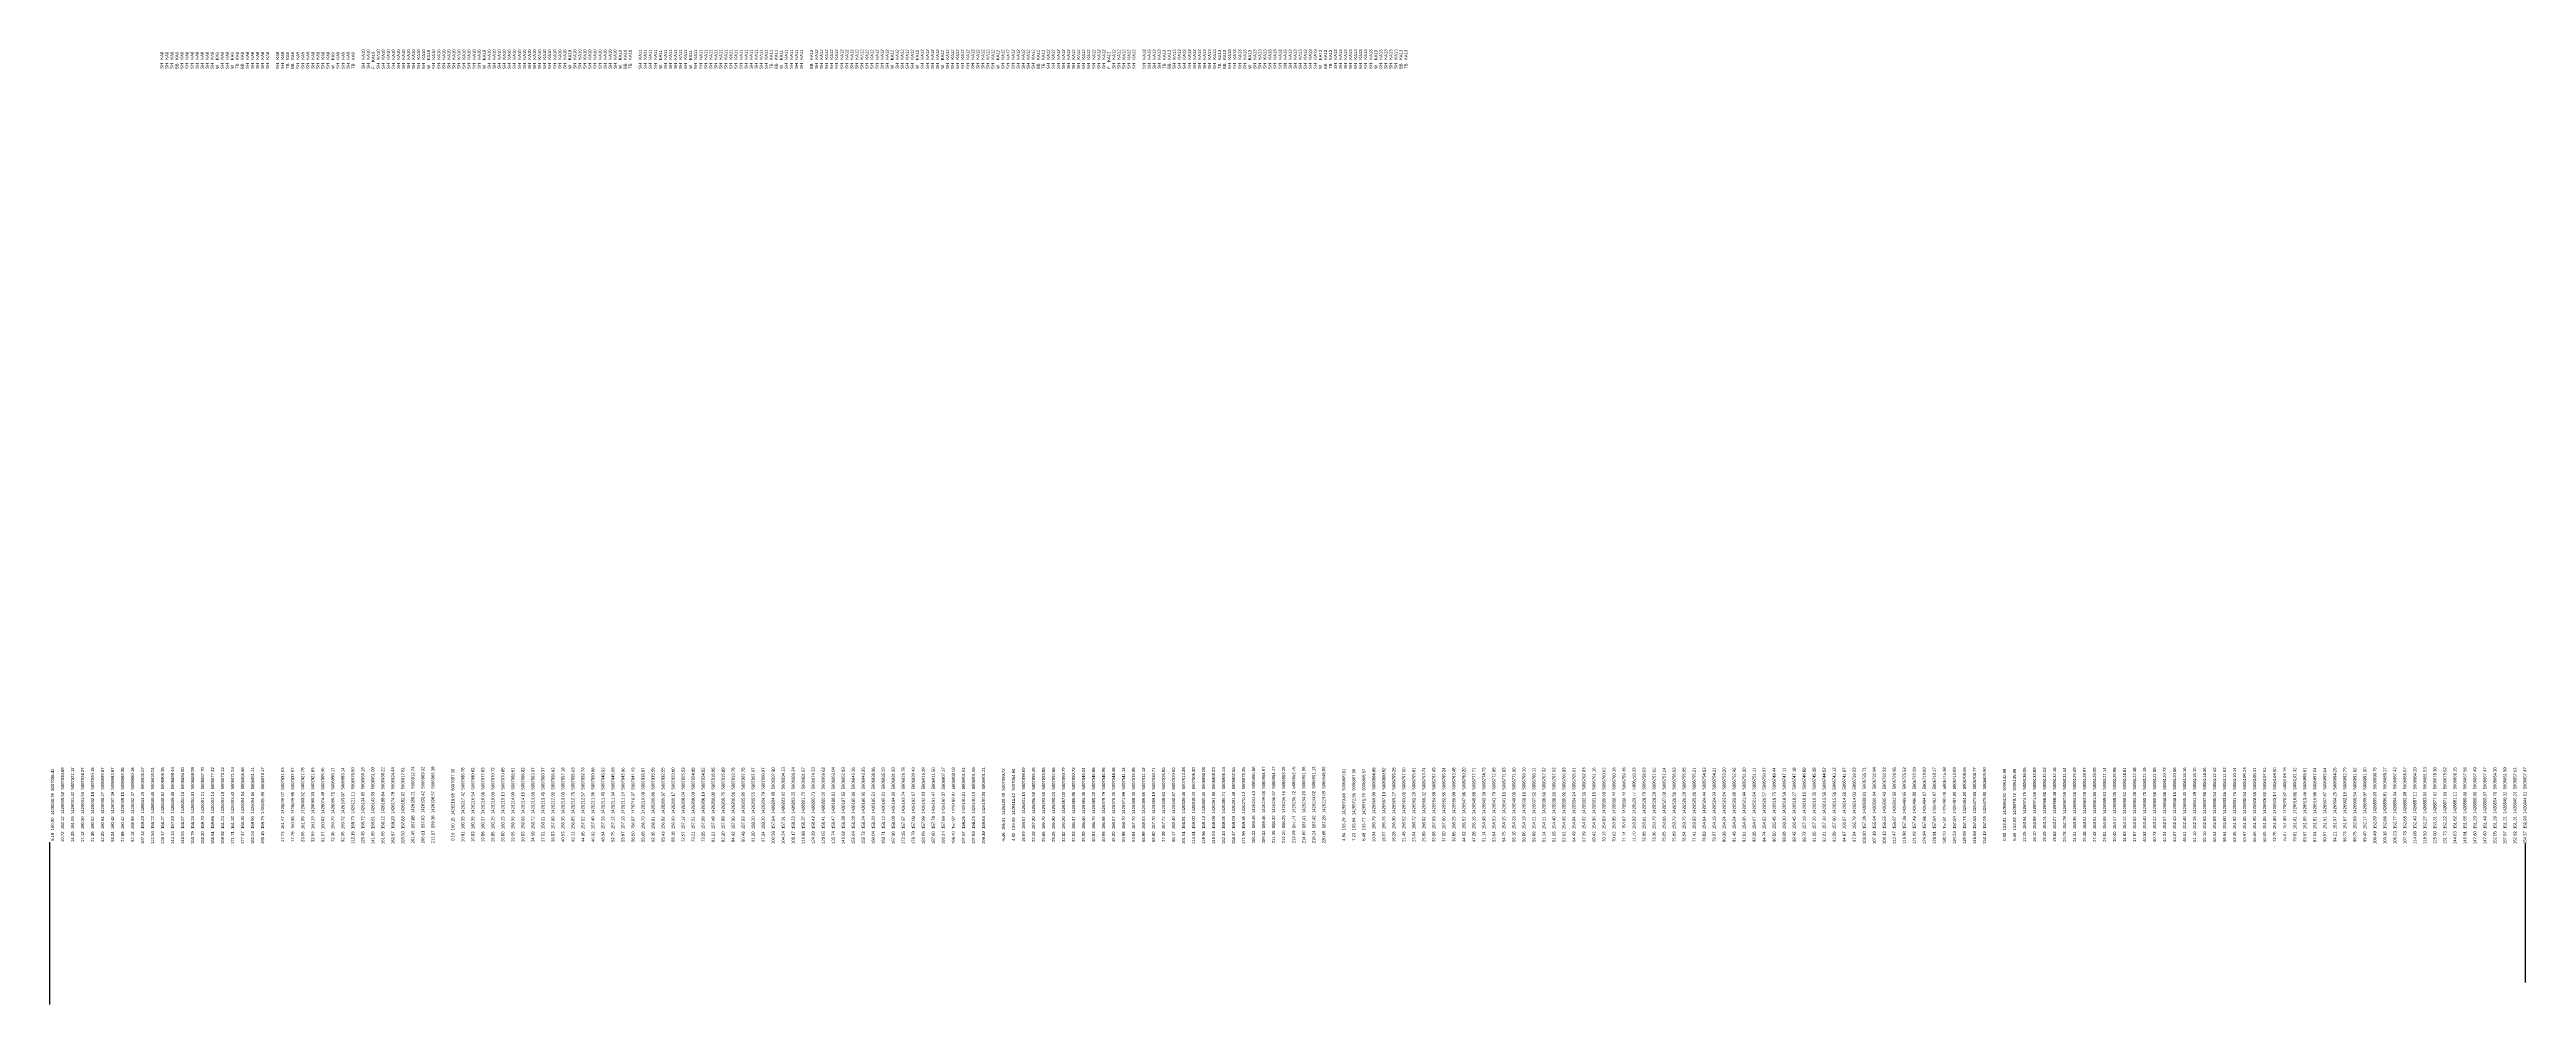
# Model space of a CAD drawing. Header units: millimetres. Extents: x -3070078 to 80050200, y -1699923 to 1425285330.
# Drawn here: x -142724 to 270674, y 557580 to 716883 of the extents above; entities that cross this region are included whole.
import ezdxf

# ---------------------------------------------------------------- set-up
doc = ezdxf.new("R2010")
doc.units = ezdxf.units.MM
doc.styles.get("Standard").update_dxf_attribs({"font": 'arial.ttf'})

msp = doc.modelspace()

# ---------------------------------------------------------------- linework, layer by layer
for p, q in [((-142723.541, 584638.099), (-142723.541, 557580.019)), ((270472.283, 584424.892), (270472.283, 561258.267))]:
    msp.add_line(p, q)

# ---------------------------------------------------------------- texts
for s, p in [('SH   KA8', (-123736.729, 713649.542)), ('SH   KA8', (-122894.869, 713649.542)), ('SH   KA8', (-122053.009, 713649.542)), ('BB   KA8', (-121217.629, 713629.761)), ('SH   KA8', (-120375.769, 713649.542)), ('SH   KA8', (-119533.909, 713649.542)), ('SH   KA8', (-118692.049, 713649.542)), ('SH   KA8', (-117850.189, 713649.542)), ('SH   KA8', (-117008.329, 713649.542)), ('SH   KA8', (-116166.469, 713649.542)), ('SH   KA8', (-115324.609, 713649.542)), ('W    KA8', (-114489.23, 713672.394)), ('SH   KA8', (-113647.37, 713649.542)), ('SH   KA8', (-112805.51, 713649.542)), ('W    KA8', (-111970.13, 713672.394)), ('TB   KA8', (-111134.75, 713664.549)), ('BB   KA8', (-110299.371, 713629.761)), ('SH   KA8', (-109457.511, 713649.542)), ('SH   KA8', (-108615.651, 713649.542)), ('SH   KA8', (-107773.791, 713649.542)), ('SH   KA8', (-106931.931, 713649.542)), ('SH   KA8', (-106090.071, 713649.542)), ('SH   KA9', (-104414.878, 713649.542)), ('SH   KA9', (-103573.018, 713649.542)), ('TB   KA9', (-102737.638, 713664.549)), ('BB   KA9', (-101902.258, 713629.761)), ('SH   KA9', (-101060.398, 713649.542)), ('SH   KA9', (-100218.538, 713649.542)), ('SH   KA9', (-99376.679, 713649.542)), ('SH   KA9', (-98534.819, 713649.542)), ('SH   KA9', (-97692.959, 713649.542)), ('SH   KA9', (-96851.099, 713649.542)), ('SH   KA9', (-96009.239, 713649.542)), ('W    KA9', (-95173.859, 713672.394)), ('SH   KA9', (-94331.999, 713649.542)), ('SH   KA9', (-93490.139, 713649.542)), ('SH   KA9', (-92648.279, 713649.542)), ('TB   KA9', (-91812.9, 713664.549)), ('SH   KA10', (-90137.706, 713649.542)), ('SH   KA10', (-89295.846, 713649.542)), ('F    KA10', (-88460.467, 713623.621)), ('SH   KA10', (-87618.607, 713649.542)), ('SH   KA10', (-86776.747, 713649.542)), ('SH   KA10', (-85934.887, 713649.542)), ('SH   KA10', (-85093.027, 713649.542)), ('SH   KA10', (-84251.167, 713649.542)), ('SH   KA10', (-83409.307, 713649.542)), ('SH   KA10', (-82567.447, 713649.542)), ('SH   KA10', (-81725.587, 713649.542)), ('SH   KA10', (-80883.727, 713649.542)), ('SH   KA10', (-80041.867, 713649.542)), ('W    KA10', (-79206.488, 713672.394)), ('SH   KA10', (-78364.628, 713649.542)), ('SH   KA10', (-77522.768, 713649.542)), ('SH   KA10', (-76680.908, 713649.542)), ('SH   KA10', (-75839.048, 713649.542)), ('SH   KA10', (-74997.188, 713649.542)), ('SH   KA10', (-74155.328, 713649.542)), ('SH   KA10', (-73313.468, 713649.542)), ('SH   KA10', (-72471.608, 713649.542)), ('SH   KA10', (-71629.748, 713649.542)), ('SH   KA10', (-70787.888, 713649.542)), ('W    KA10', (-69952.508, 713672.394)), ('SH   KA10', (-69110.648, 713649.542)), ('SH   KA10', (-68268.789, 713649.542)), ('SH   KA10', (-67426.929, 713649.542)), ('SH   KA10', (-66585.069, 713649.542)), ('SH   KA10', (-65743.209, 713649.542)), ('SH   KA10', (-64901.349, 713649.542)), ('SH   KA10', (-64059.489, 713649.542)), ('SH   KA10', (-63217.629, 713649.542)), ('SH   KA10', (-62375.769, 713649.542)), ('SH   KA10', (-61533.909, 713649.542)), ('SH   KA10', (-60692.049, 713649.542)), ('SH   KA10', (-59850.189, 713649.542)), ('SH   KA10', (-59008.329, 713649.542)), ('SH   KA10', (-58166.469, 713649.542)), ('SH   KA10', (-57324.609, 713649.542)), ('SH   KA10', (-56482.749, 713649.542)), ('W    KA10', (-55647.37, 713672.394)), ('SH   KA10', (-54805.51, 713649.542)), ('SH   KA10', (-53963.65, 713649.542)), ('SH   KA10', (-53121.79, 713649.542)), ('SH   KA10', (-52279.93, 713649.542)), ('SH   KA10', (-51438.07, 713649.542)), ('SH   KA10', (-50596.21, 713649.542)), ('SH   KA10', (-49754.35, 713649.542)), ('SH   KA10', (-48912.49, 713649.542)), ('SH   KA10', (-48070.63, 713649.542)), ('W    KA10', (-47235.251, 713672.394)), ('BB   KA10', (-46399.871, 713629.761)), ('TB   KA10', (-45564.491, 713664.549)), ('SH   KA11', (-43889.298, 713649.542)), ('SH   KA11', (-43047.438, 713649.542)), ('SH   KA11', (-42205.578, 713649.542)), ('SH   KA11', (-41363.718, 713649.542)), ('W    KA11', (-40528.338, 713672.394)), ('SH   KA11', (-39686.478, 713649.542)), ('SH   KA11', (-38844.618, 713649.542)), ('SH   KA11', (-38002.759, 713649.542)), ('SH   KA11', (-37160.899, 713649.542)), ('SH   KA11', (-36319.039, 713649.542)), ('W    KA11', (-35483.659, 713672.394)), ('SH   KA11', (-34641.799, 713649.542)), ('SH   KA11', (-33799.939, 713649.542)), ('SH   KA11', (-32958.079, 713649.542)), ('SH   KA11', (-32116.219, 713649.542)), ('SH   KA11', (-31274.359, 713649.542)), ('SH   KA11', (-30432.499, 713649.542)), ('SH   KA11', (-29590.639, 713649.542)), ('SH   KA11', (-28748.779, 713649.542)), ('SH   KA11', (-27906.92, 713649.542)), ('SH   KA11', (-27065.06, 713649.542)), ('SH   KA11', (-26223.2, 713649.542)), ('SH   KA11', (-25381.34, 713649.542)), ('SH   KA11', (-24539.48, 713649.542)), ('SH   KA11', (-23697.62, 713649.542)), ('SH   KA11', (-22855.76, 713649.542)), ('TB   KA11', (-22020.38, 713664.549)), ('BB   KA11', (-21185, 713629.761)), ('W    KA11', (-20349.621, 713672.394)), ('SH   KA11', (-19507.761, 713649.542)), ('SH   KA11', (-18665.901, 713649.542)), ('SH   KA11', (-17824.041, 713649.542)), ('SH   KA11', (-16982.181, 713649.542)), ('BB   KA12', (-15313.468, 713629.761)), ('SH   KA12', (-14471.608, 713649.542)), ('SH   KA12', (-13629.748, 713649.542)), ('SH   KA12', (-12787.888, 713649.542)), ('SH   KA12', (-11946.028, 713649.542)), ('SH   KA12', (-11104.168, 713649.542)), ('SH   KA12', (-10262.308, 713649.542)), ('SH   KA12', (-9420.448, 713649.542)), ('SH   KA12', (-8578.588, 713649.542)), ('SH   KA12', (-7736.729, 713649.542)), ('SH   KA12', (-6894.869, 713649.542)), ('SH   KA12', (-6053.009, 713649.542)), ('SH   KA12', (-5211.149, 713649.542)), ('SH   KA12', (-4369.289, 713649.542)), ('SH   KA12', (-3527.429, 713649.542)), ('SH   KA12', (-2685.569, 713649.542)), ('W    KA12', (-1850.189, 713672.394)), ('SH   KA12', (-1008.329, 713649.542)), ('SH   KA12', (-166.469, 713649.542)), ('SH   KA12', (675.391, 713649.542)), ('SH   KA12', (1517.251, 713649.542)), ('W    KA12', (2352.63, 713672.394)), ('SH   KA12', (3194.49, 713649.542)), ('SH   KA12', (4036.35, 713649.542)), ('SH   KA12', (4878.21, 713649.542)), ('SH   KA12', (5720.07, 713649.542)), ('W    KA12', (6555.45, 713672.394)), ('SH   KA12', (7397.31, 713649.542)), ('SH   KA12', (8239.17, 713649.542)), ('SH   KA12', (9081.03, 713649.542)), ('SH   KA12', (9922.889, 713649.542)), ('SH   KA12', (10764.749, 713649.542)), ('SH   KA12', (11606.609, 713649.542)), ('SH   KA12', (12448.469, 713649.542)), ('SH   KA12', (13290.329, 713649.542)), ('SH   KA12', (14132.189, 713649.542)), ('SH   KA12', (14974.049, 713649.542)), ('W    KA12', (15809.429, 713672.394)), ('SH   KA12', (16651.289, 713649.542)), ('SH   KA12', (17493.149, 713649.542)), ('SH   KA12', (18335.009, 713649.542)), ('SH   KA12', (19176.869, 713649.542)), ('SH   KA12', (20018.729, 713649.542)), ('SH   KA12', (20860.588, 713649.542)), ('SH   KA12', (21702.448, 713649.542)), ('BB   KA12', (22537.828, 713629.761)), ('TB   KA12', (23373.208, 713664.549)), ('SH   KA12', (24215.068, 713649.542)), ('SH   KA12', (25056.928, 713649.542)), ('SH   KA12', (25898.788, 713649.542)), ('SH   KA12', (26740.648, 713649.542)), ('SH   KA12', (27582.507, 713649.542)), ('SH   KA12', (28424.367, 713649.542)), ('SH   KA12', (29266.227, 713649.542)), ('SH   KA12', (30108.087, 713649.542)), ('SH   KA12', (30949.947, 713649.542)), ('SH   KA12', (31791.807, 713649.542)), ('SH   KA12', (32633.667, 713649.542)), ('SH   KA12', (33475.527, 713649.542)), ('F    KA12', (34310.907, 713623.621)), ('SH   KA12', (35152.767, 713649.542)), ('SH   KA12', (35994.627, 713649.542)), ('SH   KA12', (36836.487, 713649.542)), ('SH   KA12', (37678.347, 713649.542)), ('SH   KA12', (38520.206, 713649.542)), ('SH   KA13', (40195.4, 713649.542)), ('SH   KA13', (41037.26, 713649.542)), ('SH   KA13', (41879.12, 713649.542)), ('SH   KA13', (42720.98, 713649.542)), ('TB   KA13', (43556.359, 713664.549)), ('BB   KA13', (44391.739, 713629.761)), ('SH   KA13', (45233.599, 713649.542)), ('SH   KA13', (46075.459, 713649.542)), ('SH   KA13', (46917.319, 713649.542)), ('SH   KA13', (47759.179, 713649.542)), ('SH   KA13', (48601.039, 713649.542)), ('SH   KA13', (49442.899, 713649.542)), ('SH   KA13', (50284.759, 713649.542)), ('SH   KA13', (51126.618, 713649.542)), ('SH   KA13', (51968.478, 713649.542)), ('TB   KA13', (52803.858, 713664.549)), ('BB   KA13', (53639.238, 713629.761)), ('SH   KA13', (54481.098, 713649.542)), ('SH   KA13', (55322.958, 713649.542)), ('SH   KA13', (56164.818, 713649.542)), ('SH   KA13', (57006.678, 713649.542)), ('W    KA13', (57842.057, 713672.394)), ('SH   KA13', (58683.917, 713649.542)), ('SH   KA13', (59525.777, 713649.542)), ('SH   KA13', (60367.637, 713649.542)), ('SH   KA13', (61209.497, 713649.542)), ('SH   KA13', (62051.357, 713649.542)), ('SH   KA13', (62893.217, 713649.542)), ('SH   KA13', (63735.077, 713649.542)), ('SH   KA13', (64576.937, 713649.542)), ('SH   KA13', (65418.797, 713649.542)), ('SH   KA13', (66260.657, 713649.542)), ('SH   KA13', (67102.517, 713649.542)), ('SH   KA13', (67944.377, 713649.542)), ('SH   KA13', (68786.236, 713649.542)), ('W    KA13', (69621.616, 713672.394)), ('BB   KA13', (70456.996, 713629.761)), ('TB   KA13', (71292.376, 713664.549)), ('SH   KA13', (72134.236, 713649.542)), ('SH   KA13', (72976.095, 713649.542)), ('SH   KA13', (73817.955, 713649.542)), ('SH   KA13', (74659.815, 713649.542)), ('SH   KA13', (75501.675, 713649.542)), ('SH   KA13', (76343.535, 713649.542)), ('SH   KA13', (77185.395, 713649.542)), ('SH   KA13', (78027.255, 713649.542)), ('W    KA13', (78862.635, 713672.394)), ('SH   KA13', (79704.495, 713649.542)), ('SH   KA13', (80546.355, 713649.542)), ('SH   KA13', (81388.215, 713649.542)), ('SH   KA13', (82230.075, 713649.542)), ('BB   KA13', (83065.454, 713629.761)), ('TB   KA13', (83900.834, 713664.549)), ('  5.18  160.90  1426030.76  5007036.41', (-141990.46, 584490.796)), (' 10.72  162.12  1426030.50  5007030.69', (-140319.7, 584490.796)), (' 14.39  161.59  1426031.42  5007027.12', (-138648.941, 584490.796)), (' 17.12  160.50  1426031.54  5007024.37', (-136978.181, 584490.796)), (' 21.39  160.52  1426032.18  5007020.15', (-135307.422, 584490.796)), (' 42.20  160.54  1426035.27  5006999.57', (-133636.662, 584490.796)), (' 58.24  160.48  1426037.39  5006983.67', (-131965.903, 584490.796)), (' 72.66  160.42  1426039.11  5006969.35', (-130295.144, 584490.796)), (' 92.12  159.99  1426042.37  5006950.16', (-128624.384, 584490.796)), ('107.32  159.23  1426044.25  5006935.07', (-126953.625, 584338.682)), ('122.54  158.72  1426046.45  5006920.01', (-125282.865, 584338.682)), ('136.37  158.27  1426048.62  5006906.35', (-123612.106, 584338.682)), ('143.33  157.93  1426049.45  5006899.44', (-121941.346, 584338.682)), ('148.03  158.07  1426050.18  5006894.80', (-120270.587, 584338.682)), ('153.79  158.24  1426050.93  5006889.09', (-118599.828, 584338.682)), ('155.20  159.70  1426051.21  5006887.70', (-116929.068, 584338.682)), ('165.51  159.69  1426052.14  5006877.42', (-115258.309, 584338.682)), ('169.92  161.24  1426053.19  5006873.12', (-113587.549, 584338.682)), ('171.71  161.32  1426053.42  5006871.34', (-111916.79, 584338.682)), ('177.47  160.30  1426054.54  5006865.68', (-110246.03, 584338.682)), ('182.04  159.90  1426054.86  5006861.11', (-108575.271, 584338.682)), ('195.15  159.79  1426056.95  5006848.17', (-106904.511, 584338.682)), (' 17.73  161.47  1426049.07  5007031.53', (-103567.085, 584490.796)), (' 17.78  160.96  1426049.95  5007032.57', (-101896.326, 584490.796)), (' 23.55  161.95  1426053.52  5007027.78', (-100225.566, 584490.796)), (' 32.59  160.19  1426060.33  5007021.83', (-98554.807, 584490.796)), (' 51.07  160.02  1426074.49  5007009.96', (-96884.048, 584490.796)), (' 72.36  159.79  1426090.71  5006996.17', (-95213.288, 584490.796)), (' 92.35  159.72  1426105.87  5006983.14', (-93542.529, 584490.796)), ('112.15  159.73  1426121.11  5006970.50', (-91871.769, 584338.682)), ('129.35  159.72  1426134.05  5006959.16', (-90201.01, 584338.682)), ('141.85  159.51  1426143.59  5006951.09', (-88530.25, 584338.682)), ('161.65  159.12  1426158.64  5006938.22', (-86859.491, 584338.682)), ('182.87  158.23  1426174.78  5006924.44', (-85188.732, 584338.682)), ('193.50  157.83  1426182.92  5006917.61', (-83517.972, 584338.682)), ('201.45  157.88  1426189.21  5006912.74', (-81847.213, 584449.869)), ('206.11  157.63  1426192.42  5006909.32', (-80176.453, 584449.869)), ('211.17  159.38  1426196.57  5006906.39', (-78505.694, 584449.869)), ('  0.10  160.15  1426218.95  5007097.36', (-75168.268, 584490.796)), (' 10.61  160.35  1426217.42  5007086.78', (-73497.508, 584490.796)), (' 16.83  160.35  1426216.54  5007080.62', (-71826.749, 584490.796)), (' 19.86  160.37  1426216.06  5007077.63', (-70155.989, 584490.796)), (' 26.85  160.25  1426215.00  5007070.72', (-68485.23, 584490.796)), (' 26.90  160.25  1426215.13  5007070.65', (-66814.471, 584490.796)), (' 29.05  159.56  1426214.90  5007068.51', (-65143.711, 584490.796)), (' 30.83  159.08  1426214.15  5007066.82', (-63472.952, 584490.796)), (' 34.59  158.72  1426213.80  5007063.07', (-61802.192, 584490.796)), (' 37.31  158.31  1426213.45  5007060.37', (-60131.433, 584490.796)), (' 38.83  157.80  1426212.92  5007058.92', (-58460.673, 584490.796)), (' 40.53  158.35  1426213.05  5007057.18', (-56789.914, 584490.796)), (' 42.11  158.05  1426212.75  5007055.63', (-55119.154, 584490.796)), (' 44.95  157.52  1426212.57  5007052.78', (-53448.395, 584490.796)), (' 46.92  157.40  1426211.98  5007050.88', (-51777.636, 584490.796)), (' 48.94  157.28  1426211.43  5007048.92', (-50106.876, 584490.796)), (' 52.75  157.12  1426211.34  5007045.08', (-48436.117, 584490.796)), (' 53.87  157.18  1426211.24  5007043.96', (-46765.357, 584490.796)), (' 56.50  156.97  1426210.37  5007041.43', (-45094.598, 584490.796)), (' 59.08  156.79  1426210.08  5007038.87', (-43423.838, 584490.796)), (' 62.36  156.81  1426209.86  5007035.58', (-41753.079, 584490.796)), (' 65.43  156.82  1426209.37  5007032.55', (-40082.32, 584490.796)), (' 68.18  156.99  1426209.17  5007029.80', (-38411.56, 584490.796)), (' 72.57  157.12  1426208.04  5007025.53', (-36740.801, 584490.796)), (' 73.21  157.51  1426208.08  5007024.88', (-35070.041, 584490.796)), (' 73.55  157.68  1426208.18  5007024.52', (-33399.282, 584490.796)), (' 81.21  157.48  1426206.99  5007016.95', (-31728.522, 584490.796)), (' 82.30  157.88  1426206.75  5007015.89', (-30057.763, 584490.796)), (' 84.42  157.90  1426206.61  5007013.76', (-28387.004, 584490.796)), (' 90.48  157.93  1426205.85  5007007.75', (-26716.244, 584490.796)), (' 91.20  158.20  1426205.55  5007007.07', (-25045.485, 584490.796)), (' 97.34  158.20  1426204.79  5007000.97', (-23374.725, 584490.796)), ('100.58  157.84  1426204.08  5006997.80', (-21703.966, 584338.682)), ('104.24  157.91  1426203.92  5006994.13', (-20033.206, 584338.682)), ('109.17  158.23  1426203.25  5006989.24', (-18362.447, 584338.682)), ('116.88  158.37  1426201.75  5006981.67', (-16691.687, 584338.682)), ('124.29  158.42  1426200.73  5006974.33', (-15020.928, 584338.682)), ('129.03  158.41  1426200.20  5006969.62', (-13350.169, 584338.682)), ('135.74  158.47  1426198.83  5006963.04', (-11679.409, 584338.682)), ('146.02  158.38  1426197.55  5006952.83', (-10008.65, 584338.682)), ('155.64  158.28  1426195.88  5006943.36', (-8337.89, 584338.682)), ('155.72  158.24  1426196.05  5006943.25', (-6667.131, 584338.682)), ('160.04  158.20  1426195.51  5006938.96', (-4996.371, 584338.682)), ('163.71  158.12  1426195.01  5006935.33', (-3325.612, 584338.682)), ('167.90  158.08  1426194.28  5006931.20', (-1654.853, 584338.682)), ('172.35  157.97  1426193.74  5006926.78', (15.907, 584338.682)), ('178.79  157.89  1426192.67  5006920.43', (1686.666, 584338.682)), ('182.86  157.89  1426192.23  5006916.38', (3357.426, 584338.682)), ('187.80  157.78  1426191.47  5006911.50', (5028.185, 584338.682)), ('192.24  157.69  1426190.37  5006907.17', (6698.945, 584338.682)), ('196.40  157.92  1426189.97  5006903.03', (8369.704, 584338.682)), ('197.57  158.26  1426190.21  5006901.81', (10040.464, 584338.682)), ('197.83  158.25  1426190.19  5006901.55', (11711.223, 584338.682)), ('198.19  159.63  1426190.05  5006901.21', (13381.982, 584338.682)), (' -6.46  166.51  1426420.90  5007069.72', (16719.408, 584490.796)), ('  4.92  159.99  1426411.42  5007064.84', (18390.168, 584490.796)), (' 16.69  158.07  1426401.15  5007058.69', (20060.927, 584490.796)), (' 22.28  157.20  1426396.59  5007055.45', (21731.687, 584490.796)), (' 25.65  155.70  1426393.59  5007053.85', (23402.446, 584490.796)), (' 29.25  155.30  1426390.04  5007052.66', (25073.206, 584490.796)), (' 32.82  155.20  1426387.00  5007050.79', (26743.965, 584490.796)), (' 32.93  155.37  1426386.91  5007050.73', (28414.725, 584490.796)), (' 35.99  155.40  1426384.36  5007049.04', (30085.484, 584490.796)), (' 40.83  155.70  1426380.20  5007046.55', (31756.243, 584490.796)), (' 40.96  155.68  1426379.79  5007046.95', (33427.003, 584490.796)), (' 45.20  156.07  1426376.35  5007044.46', (35097.762, 584490.796)), (' 50.68  156.70  1426371.99  5007041.12', (36768.522, 584490.796)), (' 53.94  157.70  1426369.30  5007039.26', (38439.281, 584490.796)), (' 68.99  158.03  1426356.65  5007031.12', (40110.041, 584490.796)), (' 69.60  157.70  1426356.19  5007030.71', (41780.8, 584490.796)), (' 77.39  157.72  1426349.63  5007026.50', (43451.559, 584490.796)), (' 88.17  158.40  1426340.67  5007020.50', (45122.319, 584490.796)), ('101.51  158.81  1426329.46  5007013.28', (46793.078, 584338.682)), ('114.81  159.00  1426318.20  5007006.20', (48463.838, 584338.682)), ('129.96  159.13  1426305.40  5006998.08', (50134.597, 584338.682)), ('146.04  159.09  1426291.98  5006989.23', (51805.357, 584338.682)), ('152.14  159.05  1426286.71  5006986.14', (53476.116, 584338.682)), ('158.47  159.03  1426281.49  5006982.56', (55146.876, 584338.682)), ('171.99  159.35  1426270.12  5006975.25', (56817.635, 584338.682)), ('206.22  159.45  1426241.43  5006956.58', (58488.394, 584449.869)), ('209.12  159.46  1426239.08  5006954.87', (60159.154, 584449.869)), ('211.35  158.32  1426236.87  5006954.17', (61829.913, 584449.869)), ('212.20  158.25  1426236.46  5006953.25', (63500.673, 584449.869)), ('213.09  157.74  1426235.72  5006952.76', (65171.432, 584449.869)), ('214.80  157.41  1426234.20  5006951.95', (66842.192, 584449.869)), ('216.24  157.42  1426233.02  5006951.13', (68512.951, 584449.869)), ('220.88  157.28  1426229.09  5006948.65', (70183.71, 584449.869)), ('  4.94  155.29  1426573.84  5006809.51', (73521.137, 584490.796)), ('  7.23  155.64  1426572.56  5006807.56', (75191.896, 584490.796)), ('  8.48  155.77  1426571.79  5006806.57', (76862.655, 584490.796)), (' 10.94  155.79  1426569.98  5006804.88', (78533.415, 584490.796)), (' 16.07  155.76  1426567.18  5006800.52', (80204.174, 584490.796)), (' 18.28  156.30  1426565.27  5006799.25', (81874.934, 584490.796)), (' 21.46  156.52  1426563.01  5006797.00', (83545.693, 584490.796)), (' 23.04  156.72  1426562.20  5006795.61', (85216.453, 584490.796)), (' 25.69  156.92  1426560.32  5006793.74', (86887.212, 584490.796)), (' 33.96  157.09  1426554.89  5006787.49', (88557.971, 584490.796)), (' 37.00  157.00  1426552.85  5006785.24', (90228.731, 584490.796)), (' 39.55  156.25  1426550.99  5006783.48', (91899.49, 584490.796)), (' 44.02  155.52  1426547.96  5006780.20', (93570.25, 584490.796)), (' 47.26  155.26  1426545.88  5006777.71', (95241.009, 584490.796)), (' 51.14  154.98  1426543.39  5006774.73', (96911.769, 584490.796)), (' 53.54  154.53  1426541.79  5006772.95', (98582.528, 584490.796)), (' 54.75  154.35  1426541.11  5006771.93', (100253.288, 584490.796)), (' 56.18  154.28  1426540.00  5006771.00', (101924.047, 584490.796)), (' 58.86  154.19  1426538.11  5006769.10', (103594.806, 584490.796)), (' 59.99  154.21  1426537.52  5006768.11', (105265.566, 584490.796)), (' 61.14  154.11  1426536.68  5006767.32', (106936.325, 584490.796)), (' 61.68  154.40  1426536.21  5006767.02', (108607.085, 584490.796)), (' 62.01  154.86  1426535.92  5006766.83', (110277.844, 584490.796)), (' 64.49  154.94  1426534.24  5006765.01', (111948.604, 584490.796)), (' 67.39  154.32  1426532.33  5006762.83', (113619.363, 584490.796)), (' 69.42  154.36  1426531.15  5006761.16', (115290.122, 584490.796)), (' 70.13  154.09  1426530.69  5006760.62', (116960.882, 584490.796)), (' 70.62  153.85  1426530.44  5006760.18', (118631.641, 584490.796)), (' 71.14  154.02  1426530.44  5006759.48', (120302.401, 584490.796)), (' 71.70  153.92  1426529.77  5006759.33', (121973.16, 584490.796)), (' 72.88  153.81  1426528.79  5006758.63', (123643.92, 584490.796)), (' 73.96  153.79  1426528.29  5006757.62', (125314.679, 584490.796)), (' 75.05  153.66  1426527.09  5006757.24', (126985.439, 584490.796)), (' 75.89  153.73  1426526.51  5006756.63', (128656.198, 584490.796)), (' 76.54  153.75  1426526.29  5006755.95', (130326.957, 584490.796)), (' 77.41  153.93  1426525.81  5006755.21', (131997.717, 584490.796)), (' 78.83  154.04  1426524.44  5006754.53', (133668.476, 584490.796)), (' 79.07  154.19  1426524.33  5006754.31', (135339.236, 584490.796)), (' 80.36  154.24  1426523.64  5006753.20', (137009.995, 584490.796)), (' 81.46  154.24  1426522.86  5006752.42', (138680.755, 584490.796)), (' 82.91  154.36  1426521.94  5006751.30', (140351.514, 584490.796)), (' 83.25  154.67  1426521.64  5006751.11', (142022.273, 584490.796)), (' 84.74  154.92  1426520.57  5006750.07', (143693.033, 584490.796)), (' 86.50  155.45  1426519.75  5006748.44', (145363.792, 584490.796)), (' 88.26  156.30  1426518.59  5006747.11', (147034.552, 584490.796)), (' 88.42  156.45  1426518.27  5006747.18', (148705.311, 584490.796)), (' 88.72  157.19  1426518.15  5006746.89', (150376.071, 584490.796)), (' 91.05  157.26  1426516.35  5006745.38', (152046.83, 584490.796)), (' 92.21  157.20  1426515.56  5006744.52', (153717.589, 584490.796)), (' 93.29  157.00  1426515.51  5006743.12', (155388.349, 584490.796)), (' 94.97  156.87  1426514.28  5006741.97', (157059.108, 584490.796)), (' 97.34  156.79  1426514.03  5006739.03', (158729.868, 584490.796)), ('103.20  157.26  1426508.93  5006735.71', (160400.627, 584338.682)), ('107.19  155.94  1426506.04  5006732.94', (162071.387, 584338.682)), ('108.13  156.55  1426505.43  5006732.22', (163742.146, 584338.682)), ('112.47  156.87  1426502.58  5006728.95', (165412.906, 584338.682)), ('116.98  157.39  1426499.65  5006725.52', (167083.665, 584338.682)), ('121.82  157.49  1426496.00  5006722.29', (168754.424, 584338.682)), ('124.94  157.86  1426494.07  5006719.83', (170425.184, 584338.682)), ('126.91  157.84  1426492.97  5006718.17', (172095.943, 584338.682)), ('130.20  157.81  1426490.49  5006715.98', (173766.703, 584338.682)), ('134.23  157.84  1426487.90  5006712.89', (175437.462, 584338.682)), ('139.93  157.75  1426484.20  5006708.55', (177108.222, 584338.682)), ('146.59  157.83  1426479.55  5006703.77', (178778.981, 584338.682)), ('152.13  157.95  1426475.90  5006699.60', (180449.74, 584338.682)), ('  0.90  153.81  1426984.50  5006142.58', (183787.167, 584490.796)), ('  6.49  153.93  1426979.72  5006138.98', (185457.926, 584490.796)), (' 12.25  153.94  1426974.75  5006136.06', (187128.685, 584490.796)), (' 16.10  153.88  1426971.56  5006133.89', (188799.445, 584490.796)), (' 19.49  153.74  1426968.61  5006132.23', (190470.204, 584490.796)), (' 19.63  153.27  1426968.48  5006132.16', (192140.964, 584490.796)), (' 20.78  152.78  1426967.58  5006131.44', (193811.723, 584490.796)), (' 24.41  153.36  1426964.51  5006129.49', (195482.483, 584490.796)), (' 25.48  153.51  1426963.58  5006128.97', (197153.242, 584490.796)), (' 27.42  153.91  1426961.84  5006128.09', (198824.001, 584490.796)), (' 29.81  154.06  1426959.63  5006127.14', (200494.761, 584490.796)), (' 30.40  154.17  1426959.05  5006126.95', (202165.52, 584490.796)), (' 34.63  154.12  1426955.52  5006124.61', (203836.28, 584490.796)), (' 37.67  153.92  1426953.26  5006122.48', (205507.039, 584490.796)), (' 40.52  153.40  1426950.71  5006121.19', (207177.799, 584490.796)), (' 40.72  153.32  1426950.56  5006121.05', (208848.558, 584490.796)), (' 42.34  152.57  1426948.86  5006120.73', (210519.318, 584490.796)), (' 43.27  152.43  1426948.18  5006120.06', (212190.077, 584490.796)), (' 46.61  152.40  1426945.42  5006118.16', (213860.836, 584490.796)), (' 51.10  152.15  1426941.39  5006116.15', (215531.596, 584490.796)), (' 55.10  152.08  1426937.98  5006114.06', (217202.355, 584490.796)), (' 58.04  152.09  1426935.54  5006112.42', (218873.115, 584490.796)), (' 59.94  152.00  1426933.86  5006111.52', (220543.874, 584490.796)), (' 62.45  151.92  1426931.76  5006110.14', (222214.634, 584490.796)), (' 63.97  151.86  1426930.54  5006109.23', (223885.393, 584490.796)), (' 66.06  151.95  1426928.65  5006108.31', (225556.152, 584490.796)), (' 68.05  151.86  1426926.80  5006107.52', (227226.912, 584490.796)), (' 72.75  151.80  1426923.14  5006104.50', (228897.671, 584490.796)), (' 75.07  151.80  1426920.62  5006104.19', (230568.431, 584490.796)), (' 79.81  151.81  1426916.81  5006101.32', (232239.19, 584490.796)), (' 83.97  151.85  1426913.46  5006098.81', (233909.95, 584490.796)), (' 87.04  151.81  1426910.95  5006097.04', (235580.709, 584490.796)), (' 90.57  151.91  1426907.67  5006095.64', (237251.469, 584490.796)), (' 94.21  151.97  1426904.25  5006094.26', (238922.228, 584490.796)), (' 96.73  151.87  1426902.19  5006092.79', (240592.987, 584490.796)), (' 98.75  152.09  1426900.54  5006091.62', (242263.747, 584490.796)), (' 99.40  152.17  1426899.97  5006091.30', (243934.506, 584490.796)), ('100.49  152.89  1426899.03  5006090.75', (245605.266, 584338.682)), ('103.16  152.86  1426896.81  5006089.27', (247276.025, 584338.682)), ('106.23  152.77  1426894.34  5006087.42', (248946.785, 584338.682)), ('107.78  152.65  1426892.98  5006086.67', (250617.544, 584338.682)), ('114.08  152.40  1426887.12  5006084.20', (252288.303, 584338.682)), ('118.50  152.27  1426883.56  5006081.53', (253959.063, 584338.682)), ('125.00  153.31  1426877.92  5006078.30', (255629.822, 584338.682)), ('131.73  152.22  1426871.69  5006075.62', (257300.582, 584338.682)), ('144.63  151.62  1426861.12  5006068.15', (258971.341, 584338.682)), ('145.91  151.55  1426859.98  5006067.56', (260642.101, 584338.682)), ('147.60  151.29  1426858.06  5006067.49', (262312.86, 584338.682)), ('147.60  151.49  1426858.07  5006067.47', (263983.62, 584338.682)), ('152.05  151.29  1426854.78  5006064.30', (265654.379, 584338.682)), ('157.97  151.21  1426849.32  5006061.89', (267325.138, 584338.682)), ('162.82  151.31  1426846.23  5006057.61', (268995.898, 584338.682)), ('164.37  152.93  1426844.51  5006057.47', (270666.657, 584338.682))]:
    msp.add_text(s, height=500, rotation=90).set_placement(p)

doc.saveas('drawing.dxf')
